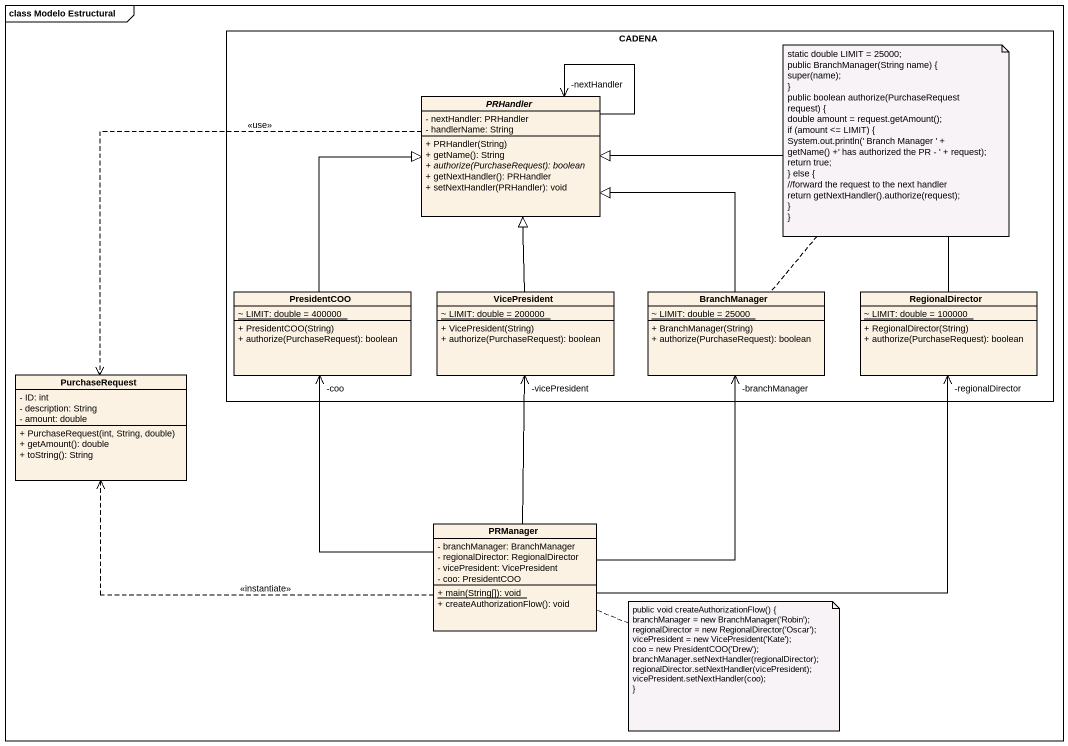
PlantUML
@startuml
mainframe class Modelo Estructural
hide circle
hide empty members
skinparam classAttributeIconSize 0
rectangle CADENA {
  abstract class PRHandler {
    - nextHandler: PRHandler
    - handlerName: String
    + PRHandler(String)
    + getName(): String
    {abstract} + authorize(PurchaseRequest): boolean
    + getNextHandler(): PRHandler
    + setNextHandler(PRHandler): void
  }
  class PresidentCOO {
    {static} ~ LIMIT: double = 400000
    + PresidentCOO(String)
    + authorize(PurchaseRequest): boolean
  }
  class VicePresident {
    {static} ~ LIMIT: double = 200000
    + VicePresident(String)
    + authorize(PurchaseRequest): boolean
  }
  class BranchManager {
    {static} ~ LIMIT: double = 25000
    + BranchManager(String)
    + authorize(PurchaseRequest): boolean
  }
  class RegionalDirector {
    {static} ~ LIMIT: double = 100000
    + RegionalDirector(String)
    + authorize(PurchaseRequest): boolean
  }
}
class PurchaseRequest {
  - ID: int
  - description: String
  - amount: double
  + PurchaseRequest(int, String, double)
  + getAmount(): double
  + toString(): String
}
class PRManager {
  - branchManager: BranchManager
  - regionalDirector: RegionalDirector
  - vicePresident: VicePresident
  - coo: PresidentCOO
  {static} + main(String[]): void
  + createAuthorizationFlow(): void
}
PRHandler --> "-nextHandler" PRHandler
PRHandler ..> PurchaseRequest : <<use>>
PresidentCOO -up-|> PRHandler
VicePresident -up-|> PRHandler
BranchManager -up-|> PRHandler
RegionalDirector -left-|> PRHandler
PRManager -up-> "-coo" PresidentCOO
PRManager -up-> "-vicePresident" VicePresident
PRManager -up-> "-branchManager" BranchManager
PRManager -right-> "-regionalDirector" RegionalDirector
PRManager .left.> PurchaseRequest : <<instantiate>>
note top of BranchManager
  static double LIMIT = 25000;
  public BranchManager(String name) {
  super(name);
  ~}
  public boolean authorize(PurchaseRequest request) {
  double amount = request.getAmount();
  if (amount <= LIMIT) {
  System.out.println(' Branch Manager ' + getName() +' has authorized the PR - ' + request);
  return true;
  ~} else {
  //forward the request to the next handler
  return getNextHandler().authorize(request);
  ~}
  ~}
end note
note right of PRManager
  public void createAuthorizationFlow() {
  branchManager = new BranchManager('Robin');
  regionalDirector = new RegionalDirector('Oscar');
  vicePresident = new VicePresident('Kate');
  coo = new PresidentCOO('Drew');
  branchManager.setNextHandler(regionalDirector);
  regionalDirector.setNextHandler(vicePresident);
  vicePresident.setNextHandler(coo);
  ~}
end note
@enduml
